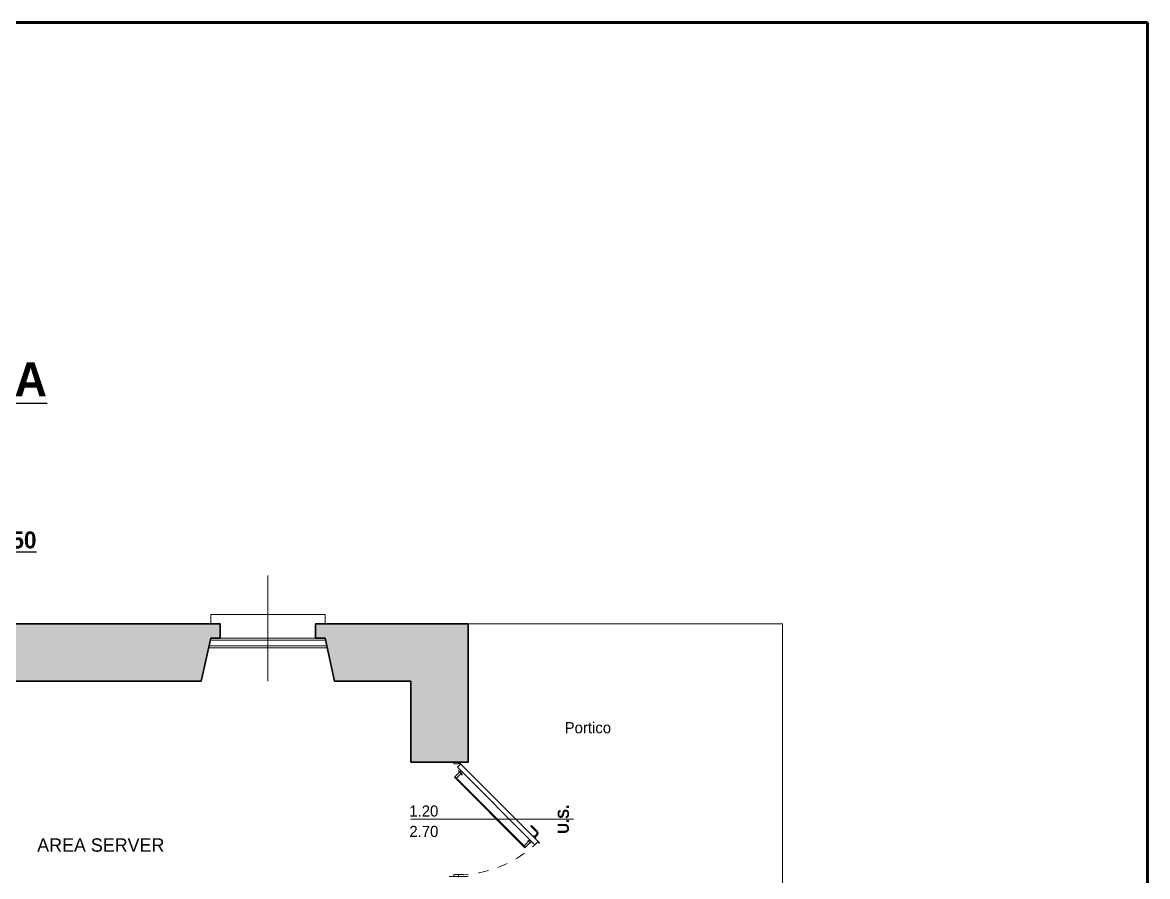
# Model space of a CAD drawing. Header units: metres. Extents: x 106 to 148.5, y -12.7 to 30.
# Drawn here: x 136.16 to 147.96, y 21.04 to 30 of the extents above; entities that cross this region are included whole.
import ezdxf

# ---------------------------------------------------------------- set-up
doc = ezdxf.new("R2010")
doc.units = ezdxf.units.M
doc.header["$LTSCALE"] = 0.508
doc.linetypes.add('STYLE_01', pattern=[0.416641, 0.208282, -0.208359])
for name, color, linetype in [('Campiture', 7, 'Continuous'), ('Palazzina IT', 7, 'Continuous'), ('squadratura', 7, 'Continuous')]:
    doc.layers.add(name, color=color, linetype=linetype)
doc.styles.add('Century Gothic (bold)', font='GOTHICB.TTF')
doc.styles.add('Stylus BT', font='stylu.ttf')
doc.styles.add('Stylus BT (bold)', font='')
doc.styles.get('Stylus BT (bold)').set_extended_font_data('Stylus BT', bold=True)

# ---------------------------------------------------------------- blocks, each defined once
blk = doc.blocks.new('Gruppo-7')
at = {"color": 7, "linetype": 'Continuous', "lineweight": 15}
for p, q in [((-24.372, 141.749), (-24.572, 141.749)), ((-24.522, 141.749), (-24.522, 141.729)), ((-24.522, 141.729), (-24.472, 141.729)), ((-24.447, 141.657), (-24.515, 141.589)), ((-24.453, 141.726), (-24.484, 141.695)), ((-24.484, 141.695), (-23.671, 140.882)), ((-24.472, 141.729), (-24.472, 141.749)), ((-24.465, 141.738), (-24.453, 141.726)), ((-24.45, 141.729), (-24.46, 141.739)), ((-23.625, 140.904), (-24.45, 141.729)), ((-23.777, 140.85), (-24.515, 141.589)), ((-23.77, 140.857), (-24.509, 141.595)), ((-24.432, 141.642), (-24.494, 141.581)), ((-23.715, 141.077), (-23.708, 141.084)), ((-23.655, 141.017), (-23.715, 141.077)), ((-23.648, 141.024), (-23.708, 141.084)), ((-23.682, 140.975), (-23.689, 140.968)), ((-23.66, 140.953), (-23.682, 140.975)), ((-23.674, 140.968), (-23.654, 140.988)), ((-23.667, 140.96), (-23.646, 140.981)), ((-23.666, 140.946), (-23.66, 140.953)), ((-23.723, 140.934), (-23.785, 140.872)), ((-23.708, 140.919), (-23.777, 140.85)), ((-23.64, 140.913), (-23.671, 140.882)), ((-23.628, 140.901), (-23.64, 140.913)), ((-24.372, 140.549), (-24.572, 140.549)), ((-24.523, 140.549), (-24.523, 140.569)), ((-24.523, 140.569), (-24.473, 140.569)), ((-24.473, 140.569), (-24.473, 140.549))]:
    blk.add_line(p, q, dxfattribs=at)
at = {"color": 7, "linetype": 'STYLE_01', "lineweight": 15}
for p, q in [((-24.475, 141.659), (-24.43, 141.613)), ((-23.744, 140.927), (-23.714, 140.897))]:
    blk.add_line(p, q, dxfattribs=at)
at = {"color": 7, "linetype": 'Continuous', "lineweight": 15}
for points in [[(-23.654, 140.988), (-23.653, 140.989), (-23.653, 140.989), (-23.653, 140.99), (-23.652, 140.99), (-23.652, 140.991), (-23.651, 140.992), (-23.651, 140.992), (-23.651, 140.993), (-23.65, 140.993), (-23.65, 140.994), (-23.65, 140.995), (-23.65, 140.995), (-23.649, 140.996), (-23.649, 140.997), (-23.649, 140.997), (-23.649, 140.998), (-23.649, 140.999), (-23.649, 140.999), (-23.649, 141), (-23.649, 141.001), (-23.648, 141.001), (-23.648, 141.002), (-23.649, 141.003), (-23.649, 141.004), (-23.649, 141.004), (-23.649, 141.005), (-23.649, 141.006), (-23.649, 141.006), (-23.649, 141.007), (-23.649, 141.008), (-23.65, 141.008), (-23.65, 141.009), (-23.65, 141.01), (-23.65, 141.01), (-23.651, 141.011), (-23.651, 141.012), (-23.651, 141.012), (-23.652, 141.013), (-23.652, 141.014), (-23.653, 141.014), (-23.653, 141.015), (-23.654, 141.015), (-23.654, 141.016), (-23.655, 141.017), (-23.655, 141.017)], [(-23.646, 140.981), (-23.646, 140.982), (-23.645, 140.982), (-23.644, 140.983), (-23.644, 140.984), (-23.643, 140.985), (-23.643, 140.986), (-23.642, 140.987), (-23.642, 140.988), (-23.641, 140.988), (-23.641, 140.989), (-23.64, 140.99), (-23.64, 140.991), (-23.64, 140.992), (-23.639, 140.993), (-23.639, 140.994), (-23.639, 140.995), (-23.639, 140.996), (-23.639, 140.997), (-23.638, 140.998), (-23.638, 140.999), (-23.638, 141), (-23.638, 141.002), (-23.638, 141.003), (-23.638, 141.004), (-23.639, 141.005), (-23.639, 141.006), (-23.639, 141.007), (-23.639, 141.008), (-23.639, 141.009), (-23.64, 141.01), (-23.64, 141.011), (-23.64, 141.012), (-23.641, 141.013), (-23.641, 141.014), (-23.642, 141.015), (-23.642, 141.016), (-23.643, 141.017), (-23.643, 141.018), (-23.644, 141.019), (-23.645, 141.02), (-23.645, 141.021), (-23.646, 141.022), (-23.647, 141.022), (-23.647, 141.023), (-23.648, 141.024)], [(-23.628, 140.901), (-23.628, 140.901), (-23.628, 140.901), (-23.628, 140.901), (-23.628, 140.9), (-23.628, 140.9), (-23.628, 140.9), (-23.628, 140.9), (-23.628, 140.9), (-23.628, 140.9), (-23.627, 140.9), (-23.627, 140.9), (-23.627, 140.9), (-23.627, 140.9), (-23.627, 140.9), (-23.627, 140.9), (-23.627, 140.9), (-23.627, 140.9), (-23.627, 140.9), (-23.627, 140.9), (-23.627, 140.9), (-23.627, 140.9), (-23.627, 140.9), (-23.626, 140.9), (-23.626, 140.9), (-23.626, 140.9), (-23.626, 140.9), (-23.626, 140.9), (-23.626, 140.9), (-23.626, 140.9), (-23.626, 140.9), (-23.626, 140.9), (-23.626, 140.9), (-23.626, 140.9), (-23.625, 140.9), (-23.625, 140.9), (-23.625, 140.9), (-23.625, 140.9), (-23.625, 140.9), (-23.625, 140.9), (-23.625, 140.9), (-23.625, 140.9), (-23.625, 140.9), (-23.625, 140.9), (-23.625, 140.9), (-23.625, 140.9), (-23.624, 140.9), (-23.624, 140.9), (-23.624, 140.9), (-23.624, 140.9), (-23.624, 140.9), (-23.624, 140.9), (-23.624, 140.9), (-23.624, 140.9), (-23.624, 140.9), (-23.624, 140.9), (-23.624, 140.901), (-23.624, 140.901), (-23.624, 140.901), (-23.624, 140.901), (-23.624, 140.901), (-23.624, 140.901), (-23.624, 140.901), (-23.624, 140.901), (-23.624, 140.901), (-23.624, 140.901), (-23.624, 140.901), (-23.623, 140.901), (-23.623, 140.902), (-23.623, 140.902), (-23.623, 140.902), (-23.623, 140.902), (-23.623, 140.902), (-23.623, 140.902), (-23.623, 140.902), (-23.623, 140.902), (-23.623, 140.902), (-23.623, 140.902), (-23.623, 140.902), (-23.624, 140.902), (-23.624, 140.903), (-23.624, 140.903), (-23.624, 140.903), (-23.624, 140.903), (-23.624, 140.903), (-23.624, 140.903), (-23.624, 140.903), (-23.624, 140.903), (-23.624, 140.903), (-23.624, 140.903), (-23.624, 140.903), (-23.624, 140.903), (-23.624, 140.904), (-23.624, 140.904), (-23.624, 140.904), (-23.624, 140.904), (-23.624, 140.904), (-23.624, 140.904), (-23.624, 140.904), (-23.624, 140.904), (-23.625, 140.904), (-23.625, 140.904), (-23.625, 140.904)]]:
    blk.add_lwpolyline(points, dxfattribs=at)
at = {"color": 7, "linetype": 'STYLE_01', "lineweight": 15}
blk.add_arc((-24.468, 141.741), 1.172, 269.7578, 312.8625, dxfattribs=at)
at = {"color": 7, "linetype": 'Continuous', "lineweight": 15}
blk.add_open_spline([(-24.469, 141.741), (-24.469, 141.74), (-24.467, 141.738), (-24.464, 141.737), (-24.462, 141.738), (-24.46, 141.74), (-24.459, 141.742), (-24.46, 141.745), (-24.462, 141.747), (-24.465, 141.748), (-24.467, 141.747), (-24.469, 141.745), (-24.47, 141.743), (-24.469, 141.741)], degree=2, dxfattribs=at)

msp = doc.modelspace()

# ---------------------------------------------------------------- hatches: boundary and pattern name
at = {"layer": 'Campiture', "linetype": 'Continuous', "lineweight": 0}
for points in [[(135.885, 23.693), (135.885, 23.543), (135.985, 23.543), (136.085, 23.093), (138.035, 23.093), (138.135, 23.543), (138.235, 23.543), (138.235, 23.693)], [(139.235, 23.693), (139.235, 23.543), (139.335, 23.543), (139.435, 23.093), (140.235, 23.093), (140.235, 22.244), (140.835, 22.244), (140.835, 23.693)]]:
    msp.add_hatch(color=254, dxfattribs=at).paths.add_polyline_path(points)

# ---------------------------------------------------------------- linework, layer by layer
at = {"layer": 'Palazzina IT', "color": 7, "linetype": 'Continuous', "lineweight": 13}
for p, q in [((138.735, 23.093), (138.735, 24.2)), ((141.941, 21.644), (140.235, 21.644))]:
    msp.add_line(p, q, dxfattribs=at)
at = {"layer": 'Palazzina IT', "color": 8, "linetype": 'Continuous', "lineweight": 15}
for p, q in [((138.135, 23.793), (138.135, 23.693)), ((139.335, 23.793), (138.135, 23.793)), ((139.335, 23.793), (139.335, 23.693)), ((140.835, 23.693), (144.135, 23.693)), ((144.135, 20.544), (144.135, 23.693))]:
    msp.add_line(p, q, dxfattribs=at)
at = {"layer": 'Palazzina IT', "color": 7, "linetype": 'Continuous', "lineweight": 30}
for p, q in [((138.235, 23.693), (135.885, 23.693)), ((138.235, 23.693), (138.235, 23.543)), ((139.235, 23.693), (140.835, 23.693)), ((139.235, 23.693), (139.235, 23.543)), ((140.835, 22.244), (140.835, 23.693)), ((138.035, 23.093), (138.135, 23.543)), ((138.235, 23.543), (138.135, 23.543)), ((139.235, 23.543), (139.335, 23.543)), ((139.435, 23.093), (139.335, 23.543)), ((136.085, 23.093), (138.035, 23.093)), ((139.435, 23.093), (140.235, 23.093)), ((140.235, 22.244), (140.235, 23.093)), ((140.835, 22.244), (140.235, 22.244))]:
    msp.add_line(p, q, dxfattribs=at)
at = {"layer": 'Palazzina IT', "color": 254, "linetype": 'Continuous', "lineweight": 13}
for p, q in [((138.13, 23.523), (139.339, 23.523)), ((138.112, 23.463), (139.357, 23.463))]:
    msp.add_line(p, q, dxfattribs=at)
at = {"layer": 'Palazzina IT', "color": 254, "linetype": 'Continuous', "lineweight": 15}
for p, q in [((138.235, 23.543), (139.235, 23.543)), ((138.112, 23.443), (139.357, 23.443))]:
    msp.add_line(p, q, dxfattribs=at)
at = {"layer": 'Palazzina IT', "color": 3, "linetype": 'Continuous', "lineweight": 15}
msp.add_line((140.235, 23.093), (140.235, 23.093), dxfattribs=at)
at = {"layer": 'squadratura', "color": 7, "linetype": 'Continuous', "lineweight": 53}
for p, q in [((106, 30), (147.964, 30)), ((147.964, 30), (147.964, -9.8))]:
    msp.add_line(p, q, dxfattribs=at)

# ---------------------------------------------------------------- block references
at = {"layer": 'Palazzina IT', "color": 7}
msp.add_blockref('Gruppo-7', (165.207, -119.505), dxfattribs=at)

# ---------------------------------------------------------------- texts
at = {"layer": 'Palazzina IT', "color": 7, "width": 11.906, "attachment_point": 1, "style": 'Century Gothic (bold)'}
for s, insert, char_height, line_spacing_factor in [('{\\LPIANTA PIANO TERRA}', (131.248, 26.435), 0.35498, 1.131341), ('{\\LPIANTA PIANO TERRA PROGETTO  Scala 1:50}', (131.031, 24.662), 0.17749, 2.262682)]:
    msp.add_mtext(s, dxfattribs=dict(at, insert=insert, char_height=char_height, line_spacing_factor=line_spacing_factor))
at = {"layer": 'Palazzina IT', "color": 7, "attachment_point": 1, "line_spacing_factor": 1.099818, "style": 'Stylus BT'}
for s, insert, char_height in [('Portico', (141.849, 22.663), 0.1169), ('1.20\\P2.70', (140.219, 21.789), 0.1169), ('AREA SERVER', (136.314, 21.444), 0.14028)]:
    msp.add_mtext(s, dxfattribs=dict(at, insert=insert, char_height=char_height))
at = {"layer": 'Palazzina IT', "color": 1, "insert": (141.835, 21.644), "char_height": 0.1169, "attachment_point": 5, "rotation": 90, "line_spacing_factor": 1.099818, "style": 'Stylus BT (bold)'}
msp.add_mtext('U.S.', dxfattribs=at)

doc.saveas('drawing.dxf')
